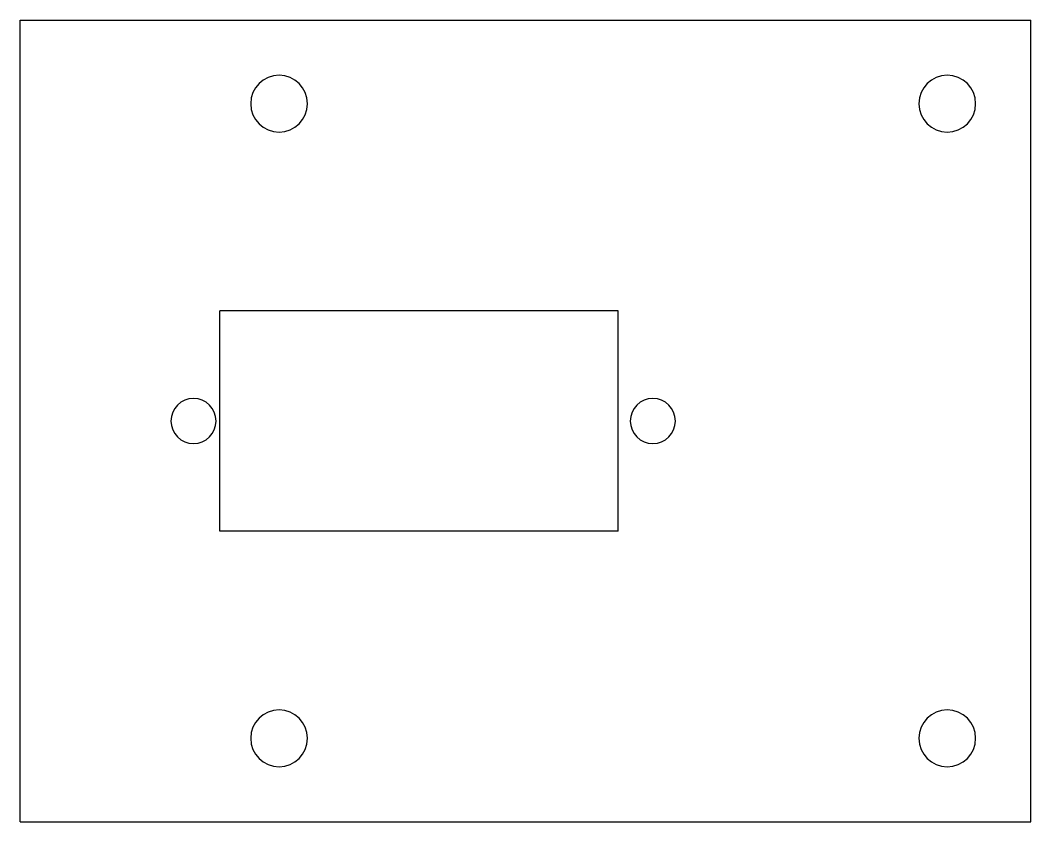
# Model space of a CAD drawing. Header units: millimetres. Extents: x 0 to 60.5, y 0 to 48.
import ezdxf

# ---------------------------------------------------------------- set-up
doc = ezdxf.new("R2010")
doc.units = ezdxf.units.MM

msp = doc.modelspace()

# ---------------------------------------------------------------- linework, layer by layer
for p, q in [((0, 0, 5), (0, 48, 5)), ((0, 48, 5), (60.5, 48, 5)), ((60.5, 0, 5), (60.5, 48, 5)), ((11.95, 17.4, 5), (11.95, 30.6, 5)), ((35.8, 30.6, 5), (11.95, 30.6, 5)), ((35.8, 17.4, 5), (35.8, 30.6, 5)), ((35.8, 17.4, 5), (11.95, 17.4, 5)), ((0, 0, 5), (60.5, 0, 5))]:
    msp.add_line(p, q)
for centre, radius, start, end in [((15.5, 43, 5), 1.7, 0, 180), ((55.5, 43, 5), 1.7, 0, 180), ((15.5, 43, 5), 1.7, -180, 0), ((55.5, 43, 5), 1.7, -180, 0), ((10.375, 24, 5), 1.35, 0, 180), ((37.875, 24, 5), 1.35, 0, 180), ((10.375, 24, 5), 1.35, -180, 0), ((37.875, 24, 5), 1.35, -180, 0), ((15.5, 5, 5), 1.7, 0, 180), ((55.5, 5, 5), 1.7, 0, 180), ((15.5, 5, 5), 1.7, -180, 0), ((55.5, 5, 5), 1.7, -180, 0)]:
    msp.add_arc(centre, radius, start, end)

doc.saveas('drawing.dxf')
